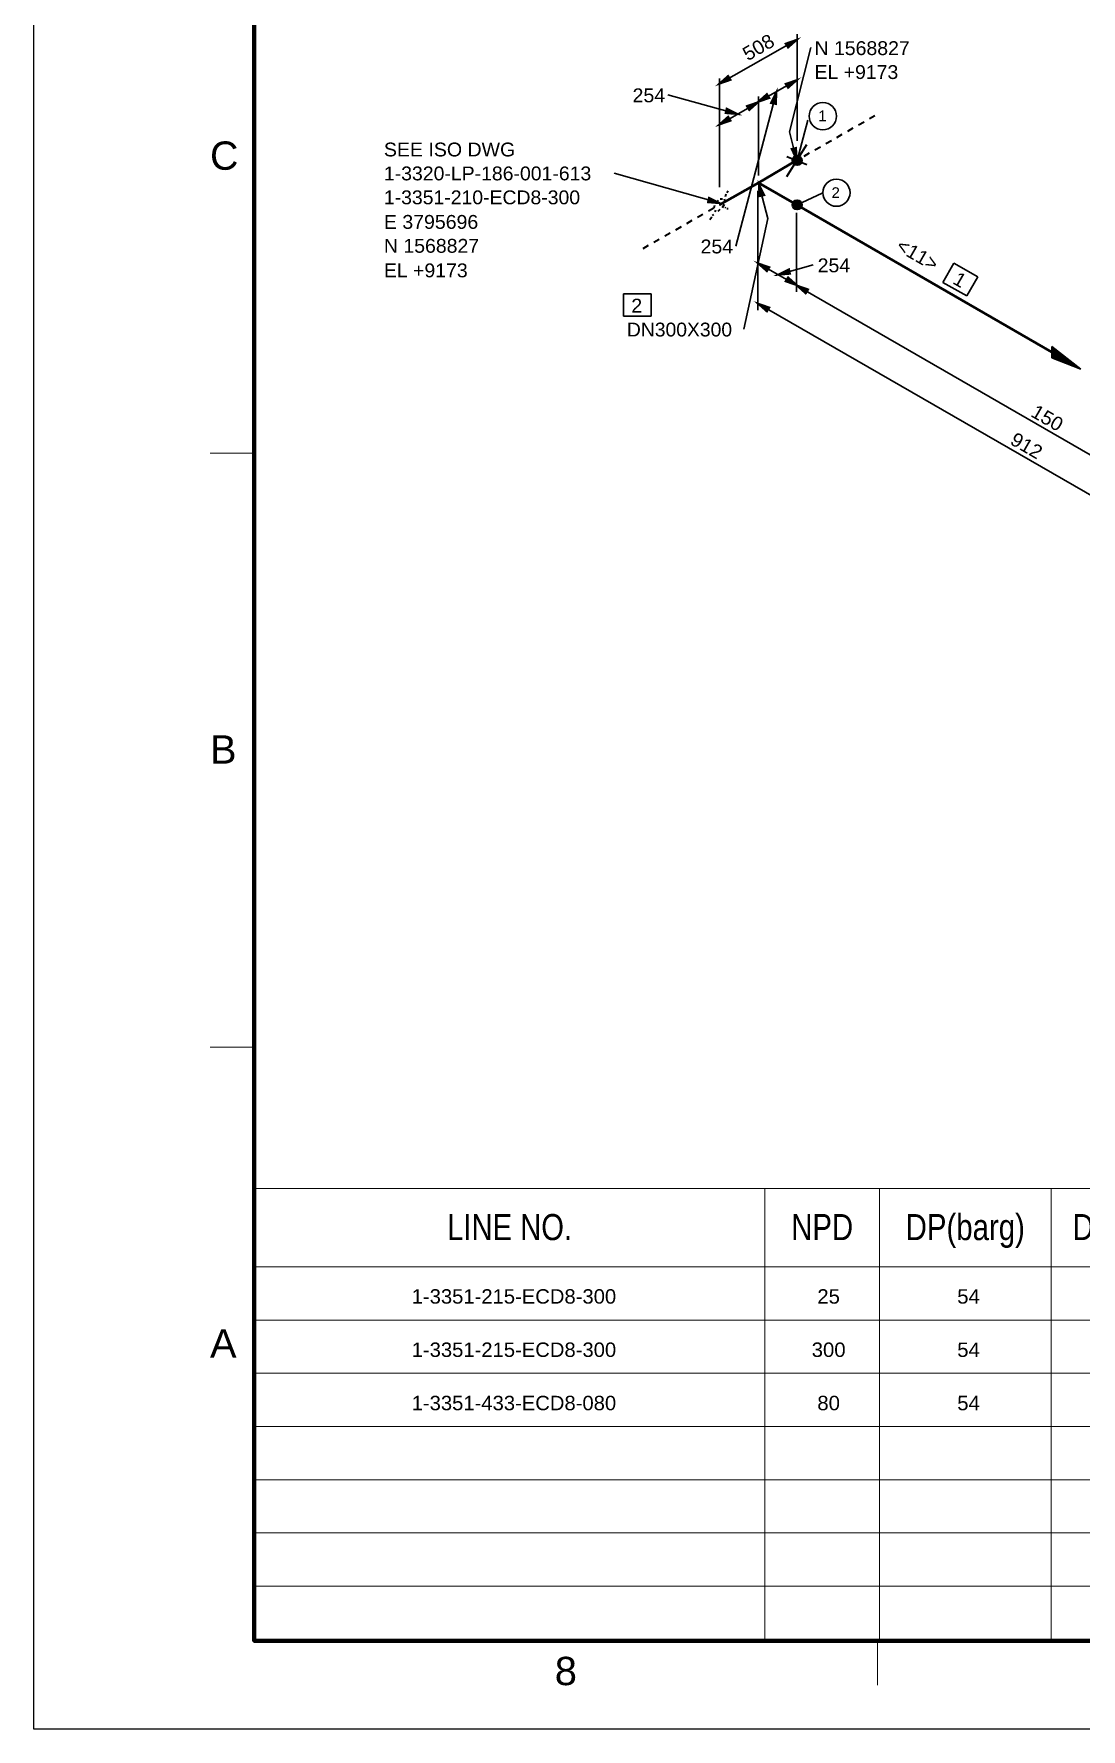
# Model space of a CAD drawing. Header units: inches. Extents: x 0 to 841, y 0 to 594.
# Drawn here: x 0 to 166.4, y 0 to 269.3 of the extents above; entities that cross this region are included whole.
import ezdxf
from ezdxf.enums import TextEntityAlignment as Align
from ezdxf.xclip import XClip

# ---------------------------------------------------------------- set-up
doc = ezdxf.new("R2010")
doc.units = ezdxf.units.IN
doc.header["$MEASUREMENT"] = 0
doc.header["$XCLIPFRAME"] = 0
for name, color, linetype in [('1-3320-LP-186-001-615_MODEL-EMBED 1_DWG$0$Default', 7, 'Continuous'), ('BG BG BG BG BG 2', 7, 'Continuous'), ('BG BG BG BG TITLETEXT', 7, 'Continuous'), ('BG Border', 7, 'Continuous'), ('DIMLINES', 7, 'Continuous'), ('DIMTEXT', 7, 'Continuous'), ('FITTINGS', 7, 'Continuous'), ('ISOTEXT', 7, 'Continuous'), ('NOZZLES', 7, 'Continuous'), ('PIPE', 7, 'Continuous'), ('WELDS', 7, 'Continuous')]:
    doc.layers.add(name, color=color, linetype=linetype)
doc.styles.add('1-3320-LP-186-001-615_MODEL-EMBED 1_DWG$0$Arial', font='arial.ttf')
doc.styles.add('Arial', font='arial.ttf')

# ---------------------------------------------------------------- blocks, each defined once
blk = doc.blocks.new('1-3320-LP-186-001-615_MODEL-EMBED 1_DWG')
at = {"layer": '1-3320-LP-186-001-615_MODEL-EMBED 1_DWG$0$Default', "color": 4, "style": '1-3320-LP-186-001-615_MODEL-EMBED 1_DWG$0$Arial'}
for s, width, p in [('1-3351-215-ECD8-300', 1.00235, (0.938205, -0.115628)), ('25', 1.008516, (3.475116, -0.115628)), ('54', 1.008516, (4.350117, -0.115628)), ('355.0 ', 1.008516, (5.29826, -0.115628)), ('45.0 ', 1.008516, (6.406503, -0.115628)), ('325.0 ', 1.008516, (7.444094, -0.115628)), ('PP', 1.004063, (8.591588, -0.115628)), ('40', 1.008516, (9.933451, -0.115628)), ('1-3351-LM-105-001', 1.002802, (11.758255, -0.115628)), ('Gas', 1.002038, (14.659147, -0.115628)), ('1-3351-215-ECD8-300', 1.00235, (0.938205, -0.448962)), ('300', 1.008516, (3.43979, -0.448962)), ('54', 1.008516, (4.350117, -0.448962)), ('355.0 ', 1.008516, (5.29826, -0.448962)), ('45.0 ', 1.008516, (6.406503, -0.448962)), ('325.0 ', 1.008516, (7.444094, -0.448962)), ('PP', 1.004063, (8.591588, -0.448962)), ('55', 1.008516, (9.933451, -0.448962)), ('1-3351-LM-105-001', 1.002802, (11.758255, -0.448962)), ('Gas', 1.002038, (14.659147, -0.448962)), ('1-3351-433-ECD8-080', 1.00235, (0.938205, -0.782295)), ('80', 1.008516, (3.475116, -0.782295)), ('54', 1.008516, (4.350117, -0.782295)), ('355.0 ', 1.008516, (5.29826, -0.782295)), ('45.0 ', 1.008516, (6.406503, -0.782295)), ('325.0 ', 1.008516, (7.444094, -0.782295)), ('PP', 1.004063, (8.591588, -0.782295)), ('45', 1.008516, (9.933451, -0.782295)), ('1-3351-LM-105-001', 1.002802, (11.758255, -0.782295)), ('Gas', 1.002038, (14.659147, -0.782295))]:
    blk.add_text(s, height=0.090278, dxfattribs=dict(at, width=width)).set_placement(p, align=Align.TOP_LEFT)

msp = doc.modelspace()

# ---------------------------------------------------------------- hatches: boundary and pattern name
at = {"layer": 'DIMLINES', "linetype": 'Continuous'}
for points in [[(119.8, 267.08), (121.24, 268.36), (119.4, 267.72)], [(110.28, 262.6), (108.84, 261.32), (110.68, 261.96)], [(119.8, 260.68), (121.24, 261.96), (119.4, 261.32)], [(116.44, 259.72), (115, 258.44), (116.84, 259.08)], [(117.88, 258.12), (117.96, 260.04), (117.08, 258.28)], [(110.28, 256.12), (108.84, 254.84), (110.68, 255.48)], [(109.88, 256.68), (111.8, 256.52), (110.04, 257.4)], [(113.64, 257.16), (115.08, 258.44), (113.24, 257.8)], [(116.84, 232.2), (115, 232.84), (116.44, 231.56)], [(119.96, 231.88), (118.2, 231), (120.12, 231.16)], [(119.4, 229.96), (121.24, 229.32), (119.8, 230.6)], [(123, 228.68), (121.16, 229.32), (122.6, 228.04)], [(116.84, 225.8), (115, 226.44), (116.44, 225.16)]]:
    msp.add_hatch(color=2, dxfattribs=at).paths.add_polyline_path(points)
at = {"layer": 'DIMLINES', "linetype": 'ByBlock'}
h = msp.add_hatch(dxfattribs=at)
h.set_pattern_fill('LINE', scale=25.4, style=0)
h.paths.add_polyline_path([(119.8, 267.08), (121.24, 268.36), (119.4, 267.72)])
h = msp.add_hatch(dxfattribs=at)
h.set_pattern_fill('LINE', scale=25.4, style=0)
h.paths.add_polyline_path([(110.28, 262.6), (108.84, 261.32), (110.68, 261.96)])
h = msp.add_hatch(dxfattribs=at)
h.set_pattern_fill('LINE', scale=25.4, style=0)
h.paths.add_polyline_path([(119.8, 260.68), (121.24, 261.96), (119.4, 261.32)])
h = msp.add_hatch(dxfattribs=at)
h.set_pattern_fill('LINE', scale=25.4, style=0)
h.paths.add_polyline_path([(116.44, 259.72), (115, 258.44), (116.84, 259.08)])
h = msp.add_hatch(dxfattribs=at)
h.set_pattern_fill('LINE', scale=25.4, style=0)
h.paths.add_polyline_path([(117.88, 258.12), (117.96, 260.04), (117.08, 258.28)])
h = msp.add_hatch(dxfattribs=at)
h.set_pattern_fill('LINE', scale=25.4, style=0)
h.paths.add_polyline_path([(110.28, 256.12), (108.84, 254.84), (110.68, 255.48)])
h = msp.add_hatch(dxfattribs=at)
h.set_pattern_fill('LINE', scale=25.4, style=0)
h.paths.add_polyline_path([(109.88, 256.68), (111.8, 256.52), (110.04, 257.4)])
h = msp.add_hatch(dxfattribs=at)
h.set_pattern_fill('LINE', scale=25.4, style=0)
h.paths.add_polyline_path([(113.64, 257.16), (115.08, 258.44), (113.24, 257.8)])
h = msp.add_hatch(dxfattribs=at)
h.set_pattern_fill('LINE', scale=25.4, style=0)
h.paths.add_polyline_path([(116.84, 232.2), (115, 232.84), (116.44, 231.56)])
h = msp.add_hatch(dxfattribs=at)
h.set_pattern_fill('LINE', scale=25.4, style=0)
h.paths.add_polyline_path([(119.96, 231.88), (118.2, 231), (120.12, 231.16)])
h = msp.add_hatch(dxfattribs=at)
h.set_pattern_fill('LINE', scale=25.4, style=0)
h.paths.add_polyline_path([(119.4, 229.96), (121.24, 229.32), (119.8, 230.6)])
h = msp.add_hatch(dxfattribs=at)
h.set_pattern_fill('LINE', scale=25.4, style=0)
h.paths.add_polyline_path([(123, 228.68), (121.16, 229.32), (122.6, 228.04)])
h = msp.add_hatch(dxfattribs=at)
h.set_pattern_fill('LINE', scale=25.4, style=0)
h.paths.add_polyline_path([(116.84, 225.8), (115, 226.44), (116.44, 225.16)])
at = {"layer": 'ISOTEXT', "linetype": 'Continuous'}
for points in [[(120.36, 251), (121.16, 249.24), (121.08, 251.16)], [(116.04, 243.64), (115.16, 245.4), (115.24, 243.48)], [(107.08, 242.52), (109, 242.36), (107.24, 243.24)]]:
    msp.add_hatch(color=2, dxfattribs=at).paths.add_polyline_path(points)
at = {"layer": 'ISOTEXT', "linetype": 'ByBlock'}
h = msp.add_hatch(dxfattribs=at)
h.set_pattern_fill('LINE', scale=25.4, style=0)
h.paths.add_polyline_path([(120.36, 251), (121.16, 249.24), (121.08, 251.16)])
h = msp.add_hatch(dxfattribs=at)
h.set_pattern_fill('LINE', scale=25.4, style=0)
h.paths.add_polyline_path([(116.04, 243.64), (115.16, 245.4), (115.24, 243.48)])
h = msp.add_hatch(dxfattribs=at)
h.set_pattern_fill('LINE', scale=25.4, style=0)
h.paths.add_polyline_path([(107.08, 242.52), (109, 242.36), (107.24, 243.24)])
at = {"layer": 'NOZZLES', "linetype": 'Continuous'}
h = msp.add_hatch(color=7, dxfattribs=at)
edge = h.paths.add_edge_path()
edge.add_arc((121.24, 249.16), 0.76, 0, 360)
at = {"layer": 'NOZZLES', "linetype": 'ByBlock'}
h = msp.add_hatch(dxfattribs=at)
h.set_pattern_fill('LINE', scale=25.4, style=0)
edge = h.paths.add_edge_path()
edge.add_arc((121.24, 249.16), 0.76, 0, 360)
at = {"layer": 'NOZZLES', "linetype": 'Continuous'}
h = msp.add_hatch(color=7, dxfattribs=at)
edge = h.paths.add_edge_path()
edge.add_arc((121.24, 242.12), 0.76, 0, 360)
at = {"layer": 'NOZZLES', "linetype": 'ByBlock'}
h = msp.add_hatch(dxfattribs=at)
h.set_pattern_fill('LINE', scale=25.4, style=0)
edge = h.paths.add_edge_path()
edge.add_arc((121.24, 242.12), 0.76, 0, 360)

# ---------------------------------------------------------------- linework, layer by layer
at = {"layer": 'BG BG BG BG BG 2', "color": 2, "linetype": 'Continuous', "lineweight": 15}
for p, q in [((432.98, 85.88), (35, 85.88)), ((116.13, 14.27), (116.13, 85.88)), ((134.31, 14.27), (134.31, 85.88)), ((161.59, 14.27), (161.59, 85.88)), ((432.98, 73.42), (35, 73.42)), ((432.98, 64.96), (35, 64.96)), ((432.98, 56.51), (35, 56.51)), ((432.98, 48.06), (35, 48.06)), ((432.98, 39.61), (35, 39.61)), ((432.98, 31.16), (35, 31.16)), ((432.98, 22.71), (35, 22.71))]:
    msp.add_line(p, q, dxfattribs=at)
at = {"layer": 'BG Border', "color": 7, "linetype": 'Continuous', "lineweight": 25}
for p, q in [((0, 0), (0, 594)), ((841, 0), (0, 0))]:
    msp.add_line(p, q, dxfattribs=at)
at = {"layer": 'BG Border', "color": 3, "linetype": 'Continuous', "lineweight": 120}
for p, q in [((35, 14), (35, 580)), ((827, 14), (35, 14))]:
    msp.add_line(p, q, dxfattribs=at)
at = {"layer": 'BG Border', "color": 7, "linetype": 'Continuous', "lineweight": 13}
for p, q in [((27.98, 202.67), (35, 202.67)), ((27.98, 108.33), (35, 108.33)), ((134, 14), (134, 6.98))]:
    msp.add_line(p, q, dxfattribs=at)
at = {"layer": 'BG Border', "color": 3, "linetype": 'Continuous', "lineweight": 120}
msp.add_lwpolyline([(827, 580), (35, 580), (35, 14), (827, 14)], close=True, dxfattribs=at)
at = {"layer": 'DIMLINES', "color": 2, "linetype": 'Continuous', "lineweight": 30}
for p, q in [((108.84, 261.32), (121.24, 268.36)), ((119.4, 267.72), (121.24, 268.36)), ((119.8, 267.08), (119.4, 267.72)), ((121.24, 268.36), (119.8, 267.08)), ((121.24, 269.24), (121.24, 252.28)), ((108.84, 261.32), (110.28, 262.6)), ((110.68, 261.96), (108.84, 261.32)), ((108.92, 262.2), (108.92, 244.92)), ((110.28, 262.6), (110.68, 261.96)), ((115, 258.44), (121.24, 261.96)), ((119.4, 261.32), (121.24, 261.96)), ((119.8, 260.68), (119.4, 261.32)), ((121.24, 261.96), (119.8, 260.68)), ((111.8, 256.52), (100.68, 259.56)), ((117.96, 260.04), (111.48, 235.56)), ((115, 258.44), (116.44, 259.72)), ((116.84, 259.08), (115, 258.44)), ((115.08, 259.32), (115.08, 246.76)), ((116.44, 259.72), (116.84, 259.08)), ((117.08, 258.28), (117.96, 260.04)), ((117.96, 260.04), (117.88, 258.12)), ((108.84, 254.84), (115.08, 258.44)), ((108.84, 254.84), (110.28, 256.12)), ((109.88, 256.68), (110.04, 257.4)), ((111.8, 256.52), (109.88, 256.68)), ((110.04, 257.4), (111.8, 256.52)), ((110.28, 256.12), (110.68, 255.48)), ((113.24, 257.8), (115.08, 258.44)), ((113.64, 257.16), (113.24, 257.8)), ((115.08, 258.44), (113.64, 257.16)), ((117.88, 258.12), (117.08, 258.28)), ((110.68, 255.48), (108.84, 254.84)), ((115, 225.4), (115, 244.36)), ((121.16, 228.28), (121.16, 240.84)), ((115, 232.84), (116.84, 232.2)), ((116.44, 231.56), (115, 232.84)), ((115, 232.84), (121.24, 229.32)), ((116.84, 232.2), (116.44, 231.56)), ((118.2, 231), (123.8, 232.6)), ((118.2, 231), (119.96, 231.88)), ((119.96, 231.88), (120.12, 231.16)), ((120.12, 231.16), (118.2, 231)), ((119.4, 229.96), (119.8, 230.6)), ((121.24, 229.32), (119.4, 229.96)), ((119.8, 230.6), (121.24, 229.32)), ((121.16, 229.32), (123, 228.68)), ((122.6, 228.04), (121.16, 229.32)), ((121.16, 229.32), (206.92, 179.8)), ((115, 226.44), (116.84, 225.8)), ((116.44, 225.16), (115, 226.44)), ((115, 226.44), (219.24, 166.36)), ((123, 228.68), (122.6, 228.04)), ((116.84, 225.8), (116.44, 225.16))]:
    msp.add_line(p, q, dxfattribs=at)
at = {"layer": 'DIMLINES', "color": 2, "linetype": 'Continuous', "lineweight": 30, "const_width": 0.3}
for points in [[(119.8, 267.08), (121.24, 268.36), (119.4, 267.72)], [(110.28, 262.6), (108.84, 261.32), (110.68, 261.96)], [(119.8, 260.68), (121.24, 261.96), (119.4, 261.32)], [(113.64, 257.16), (115.08, 258.44), (113.24, 257.8)], [(116.44, 259.72), (115, 258.44), (116.84, 259.08)], [(117.88, 258.12), (117.96, 260.04), (117.08, 258.28)], [(110.28, 256.12), (108.84, 254.84), (110.68, 255.48)], [(109.88, 256.68), (111.8, 256.52), (110.04, 257.4)], [(116.84, 232.2), (115, 232.84), (116.44, 231.56)], [(119.96, 231.88), (118.2, 231), (120.12, 231.16)], [(119.4, 229.96), (121.24, 229.32), (119.8, 230.6)], [(123, 228.68), (121.16, 229.32), (122.6, 228.04)], [(116.84, 225.8), (115, 226.44), (116.44, 225.16)]]:
    msp.add_lwpolyline(points, close=True, dxfattribs=at)
at = {"layer": 'FITTINGS', "color": 7, "linetype": 'Continuous', "lineweight": 30}
for p, q in [((166.3, 216), (161.7, 219.6)), ((161.7, 219.6), (161.7, 217.8)), ((166.3, 216), (161.7, 219.4)), ((161.7, 219.4), (161.7, 217.9)), ((165.9, 216.2), (161.7, 219.4)), ((161.7, 219.4), (161.7, 218)), ((165.5, 216.5), (161.7, 219.2)), ((161.7, 219.2), (161.7, 218.2)), ((165, 216.7), (161.7, 219.1)), ((161.7, 219.1), (161.7, 218.2)), ((164.6, 217), (161.7, 219)), ((161.7, 219), (161.7, 218.4)), ((164.2, 217.3), (161.7, 218.9)), ((161.7, 218.9), (161.7, 218.5)), ((163.8, 217.5), (161.7, 218.8)), ((161.7, 218.8), (161.7, 218.6)), ((161.7, 218.6), (163.3, 217.8)), ((163.3, 217.8), (161.7, 218.6)), ((161.7, 218.5), (163.8, 217.5)), ((161.7, 218.4), (164.2, 217.3)), ((161.7, 218.2), (165, 216.7)), ((161.7, 218.2), (164.6, 217)), ((161.7, 218), (165.5, 216.5)), ((161.7, 217.9), (165.9, 216.2)), ((161.7, 217.8), (166.3, 216))]:
    msp.add_line(p, q, dxfattribs=at)
at = {"layer": 'ISOTEXT', "color": 2, "linetype": 'Continuous', "lineweight": 30}
for p, q in [((120.04, 253.72), (123.4, 267.08)), ((121.16, 249.24), (120.04, 253.72)), ((121.24, 249.16), (122.92, 255.56)), ((120.36, 251), (121.08, 251.16)), ((121.16, 249.24), (120.36, 251)), ((121.08, 251.16), (121.16, 249.24)), ((109, 242.36), (92.2, 247.16)), ((115.16, 245.4), (116.6, 239.96)), ((115.16, 245.4), (116.04, 243.64)), ((115.24, 243.48), (115.16, 245.4)), ((107.08, 242.52), (107.24, 243.24)), ((109, 242.36), (107.08, 242.52)), ((107.24, 243.24), (109, 242.36)), ((116.04, 243.64), (115.24, 243.48)), ((121.24, 242.12), (125.24, 243.96)), ((116.6, 239.96), (112.76, 222.36)), ((146.12, 232.84), (144.36, 229.8)), ((149.96, 230.68), (146.12, 232.84)), ((144.36, 229.8), (148.2, 227.64)), ((148.2, 227.64), (149.96, 230.68)), ((98.04, 227.96), (93.64, 227.96)), ((93.64, 227.96), (93.64, 224.44)), ((98.04, 224.44), (98.04, 227.96)), ((93.64, 224.44), (98.04, 224.44))]:
    msp.add_line(p, q, dxfattribs=at)
at = {"layer": 'ISOTEXT', "color": 2, "linetype": 'Continuous', "lineweight": 30, "const_width": 0.3}
for points in [[(120.36, 251), (121.16, 249.24), (121.08, 251.16)], [(116.04, 243.64), (115.16, 245.4), (115.24, 243.48)], [(107.08, 242.52), (109, 242.36), (107.24, 243.24)]]:
    msp.add_lwpolyline(points, close=True, dxfattribs=at)
at = {"layer": 'ISOTEXT', "color": 2, "linetype": 'Continuous', "lineweight": 30}
for centre in [(125.32, 256.2), (127.48, 244.04)]:
    msp.add_circle(centre, 2.16, dxfattribs=at)
at = {"layer": 'NOZZLES', "color": 7, "linetype": 'Continuous', "lineweight": 35}
for centre in [(121.24, 249.16), (121.24, 242.12)]:
    msp.add_circle(centre, 0.76, dxfattribs=at)
at = {"layer": 'PIPE', "color": 7, "linetype": 'Continuous', "lineweight": 35}
for p, q in [((132.75, 255.81), (133.6, 256.3)), ((127.54, 252.83), (128.41, 253.33)), ((129.28, 253.83), (130.15, 254.32)), ((131.01, 254.82), (131.88, 255.32)), ((124.07, 250.84), (124.94, 251.34)), ((125.81, 251.84), (126.68, 252.34)), ((121.2, 249.2), (121.47, 249.35)), ((122.34, 249.85), (123.2, 250.35)), ((107.4, 242.6), (107.7, 242.6)), ((107.8, 242.5), (108, 242.5)), ((108.7, 242.8), (108.2, 242.3)), ((109.4, 243), (109, 243)), ((109.8, 242.6), (109.7, 243)), ((109.9, 243.8), (109.8, 243.4)), ((110.3, 244.3), (110.1, 244)), ((106.28, 240.6), (105.41, 240.1)), ((108.01, 241.59), (107.15, 241.1)), ((107.4, 239.8), (107.7, 240.2)), ((107.8, 240.4), (108, 240.6)), ((108.1, 242), (108, 241.6)), ((108.1, 241.2), (108.4, 241.1)), ((108.7, 241.1), (109, 241.4)), ((108.9, 242.1), (108.88, 242.09)), ((109.4, 241.7), (109.7, 242.2)), ((109.9, 241.6), (109.8, 241.7)), ((110.3, 241.5), (110.1, 241.5)), ((101.07, 237.62), (100.2, 237.12)), ((102.81, 238.61), (101.94, 238.11)), ((104.54, 239.6), (103.67, 239.11)), ((97.6, 235.63), (96.73, 235.13)), ((99.34, 236.62), (98.47, 236.13))]:
    msp.add_line(p, q, dxfattribs=at)
at = {"layer": 'PIPE', "color": 7, "linetype": 'Continuous', "lineweight": 50}
for p, q in [((115.1, 245.6), (121.2, 249.2)), ((115.1, 245.6), (108.9, 242.1)), ((121.2, 242.1), (115.1, 245.6)), ((161.7, 218.7), (121.2, 242.1))]:
    msp.add_line(p, q, dxfattribs=at)
at = {"layer": 'WELDS', "color": 7, "linetype": 'Continuous', "lineweight": 35}
for p, q in [((119.6, 246.6), (122.8, 251.7)), ((119.6, 249.8), (122.8, 248.5))]:
    msp.add_line(p, q, dxfattribs=at)
for centre in [(121.24, 249.16), (121.24, 242.12)]:
    msp.add_circle(centre, 0.76, dxfattribs=at)

# ---------------------------------------------------------------- block references
at = {"layer": 'NOZZLES', "linetype": 'ByBlock'}
ref = msp.add_blockref('1-3320-LP-186-001-615_MODEL-EMBED 1_DWG', (36.18, 72.81), dxfattribs=dict(at, xscale=25.4, yscale=25.4, zscale=25.4))
XClip(ref).set_block_clipping_path([(-0.029528, -2.19398), (15.699643, 0.003937)])

# ---------------------------------------------------------------- texts
at = {"layer": 'BG BG BG BG TITLETEXT', "color": 4, "style": 'Arial'}
for s, width, p in [('LINE NO.', 0.800705, (75.57, 79.74)), ('NPD', 0.80406, (125.22, 79.74)), ('DP(barg)', 0.806291, (147.95, 79.74)), ('DT(degC)', 0.805416, (175.23, 79.74))]:
    msp.add_text(s, height=4.146, dxfattribs=dict(at, width=width)).set_placement(p, align=Align.MIDDLE_CENTER)
at = {"layer": 'BG Border', "color": 3, "style": 'Arial'}
for s, width, p in [('C', 0.992063, (27.98, 249.93)), ('B', 1.004063, (27.98, 155.6)), ('A', 1.004063, (27.98, 61.26))]:
    msp.add_text(s, height=4.5, dxfattribs=dict(at, width=width)).set_placement(p, align=Align.MIDDLE_LEFT)
at = {"layer": 'BG Border', "color": 3, "style": 'Arial', "width": 1.008516}
msp.add_text('8', height=4.5, dxfattribs=at).set_placement((84.5, 11.48), align=Align.TOP_CENTER)
at = {"layer": 'DIMTEXT', "color": 2, "style": 'Arial', "width": 1.008516}
for s, rotation, p in [('508', 30, (113.4, 264.9)), ('150', 330, (158.2, 208.6)), ('912', 330, (154.9, 204.2))]:
    msp.add_text(s, height=2.2, rotation=rotation, dxfattribs=at).set_placement(p)
for p in [(95.1, 258.4), (105.9, 234.4), (124.5, 231.4)]:
    msp.add_text('254', height=2.2, dxfattribs=at).set_placement(p)
at = {"layer": 'ISOTEXT', "color": 2, "style": 'Arial'}
for s, height, width, p in [('N 1568827', 2.2, 1.006087, (124, 265.9)), ('EL +9173', 2.2, 1.004902, (124, 262.1)), ('1', 1.7, 1.008516, (124.6, 255.4)), ('SEE ISO DWG', 2.2, 1.00983, (55.6, 249.8)), ('1-3320-LP-186-001-613', 2.2, 1.004063, (55.6, 246)), ('1-3351-210-ECD8-300', 2.2, 1.00235, (55.6, 242.2)), ('2', 1.7, 1.008516, (126.7, 243.2)), ('E 3795696', 2.2, 1.007902, (55.6, 238.3)), ('N 1568827', 2.2, 1.006087, (55.6, 234.5)), ('EL +9173', 2.2, 1.004902, (55.6, 230.6)), ('2', 2.2, 1.008516, (94.9, 225)), ('DN300X300', 2.2, 0.99789, (94.2, 221.2))]:
    msp.add_text(s, height=height, dxfattribs=dict(at, width=width)).set_placement(p)
for s, width, p in [('<11>', 0.997459, (136.8, 235)), ('1', 1.008516, (145.8, 229.7))]:
    msp.add_text(s, height=2.2, rotation=330, dxfattribs=dict(at, width=width)).set_placement(p)

doc.saveas('drawing.dxf')
